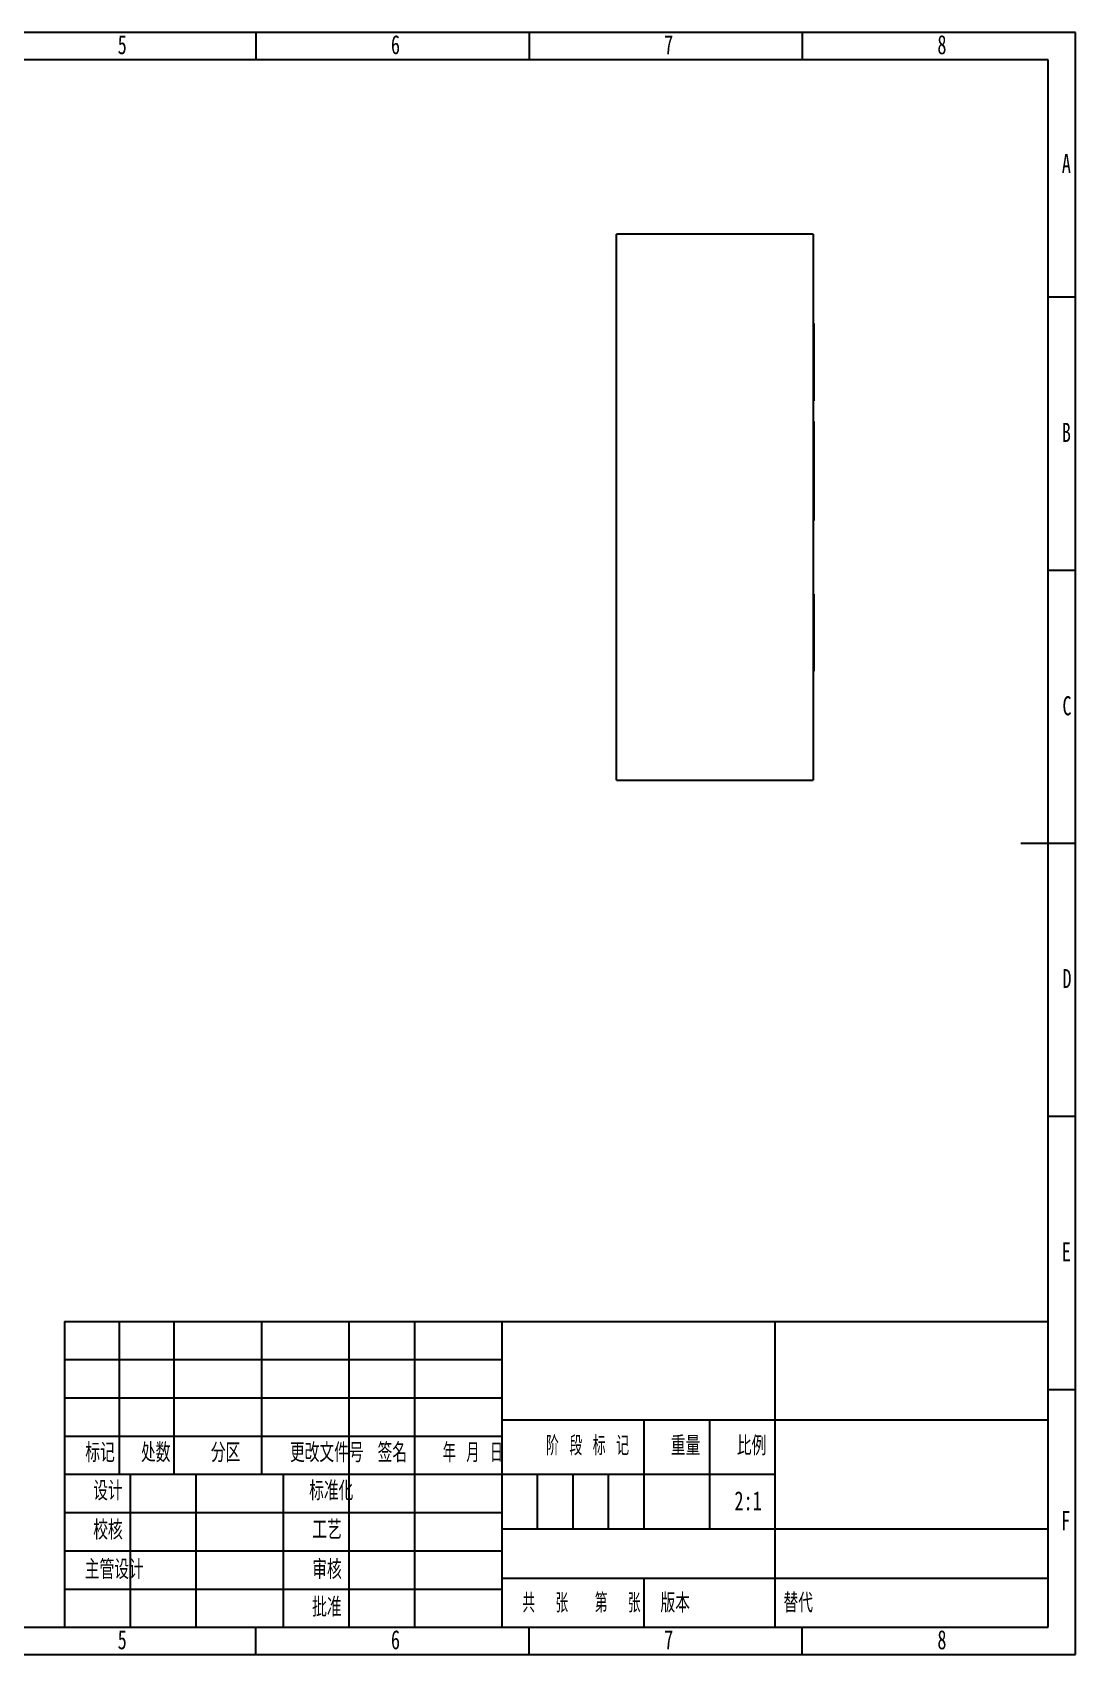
# Model space of a CAD drawing. Header units: millimetres. Extents: x 0 to 420, y 0 to 297.
# Drawn here: x 229.1 to 420, y 0 to 297 of the extents above; entities that cross this region are included whole.
import ezdxf

# ---------------------------------------------------------------- set-up
doc = ezdxf.new("R2010")
doc.units = ezdxf.units.MM
for name, color, linetype in [('10', 7, 'Continuous'), ('5', 7, 'Continuous'), ('9', 7, 'Continuous'), ('SLD-0', 7, 'Continuous')]:
    doc.layers.add(name, color=color, linetype=linetype)
doc.styles.add('SLDTEXTSTYLE0', font='TXT', dxfattribs={"width": 0.7, "bigfont": 'bigfont'})
doc.styles.add('SLDTEXTSTYLE1', font='TXT', dxfattribs={"width": 0.62, "bigfont": 'bigfont'})
doc.styles.add('SLDTEXTSTYLE2', font='TXT', dxfattribs={"width": 0.614286, "bigfont": 'bigfont'})
doc.styles.add('SLDTEXTSTYLE3', font='TXT', dxfattribs={"width": 0.6, "bigfont": 'bigfont'})
doc.styles.add('SLDTEXTSTYLE4', font='TXT', dxfattribs={"width": 0.7})

msp = doc.modelspace()

# ---------------------------------------------------------------- linework, layer by layer
at = {"color": 7, "linetype": 'Continuous', "lineweight": 25}
for p, q in [((371.98, 260.09), (335.98, 260.09)), ((335.98, 211.6), (335.98, 260.09)), ((371.98, 260.09), (371.98, 160.09)), ((371.98, 243.68), (372.1, 243.68)), ((372.1, 243.68), (372.1, 234.08)), ((372.1, 234.08), (371.98, 234.08)), ((372.1, 234.08), (372.1, 229.58)), ((372.1, 229.58), (371.98, 229.58)), ((372.1, 225.78), (371.98, 225.78)), ((372.1, 225.78), (372.1, 210.43)), ((335.98, 160.09), (335.98, 211.6)), ((371.98, 210.43), (372.1, 210.43)), ((372.1, 210.43), (372.1, 207.62)), ((372.1, 207.62), (371.98, 207.62)), ((372.1, 194.15), (371.98, 194.15)), ((372.1, 194.15), (372.1, 184.56)), ((372.1, 184.56), (371.98, 184.56)), ((372.1, 184.56), (372.1, 180.05)), ((371.98, 180.05), (372.1, 180.05)), ((335.98, 160.09), (371.98, 160.09))]:
    msp.add_line(p, q, dxfattribs=at)
at = {"layer": '10', "color": 7, "lineweight": 25}
for p, q in [((245, 61), (245, 33)), ((255, 61), (255, 33)), ((271, 61), (271, 33)), ((287, 61), (287, 5)), ((299, 61), (299, 5)), ((315, 61), (315, 5)), ((365, 61), (365, 33)), ((315, 43), (415, 43)), ((340.99, 43), (340.99, 23)), ((353, 43), (353, 23)), ((235, 40), (315, 40)), ((235, 33), (365, 33)), ((247, 33), (247, 5)), ((259, 33), (259, 5)), ((275, 33), (275, 5)), ((365, 33), (365, 5)), ((235, 26), (315, 26)), ((315, 23), (415, 23)), ((235, 19), (315, 19)), ((235, 12), (315, 12)), ((315, 14), (415, 14))]:
    msp.add_line(p, q, dxfattribs=at)
at = {"layer": '10', "color": 7}
for p, q in [((235, 54), (315, 54)), ((235, 47), (315, 47))]:
    msp.add_line(p, q, dxfattribs=at)
at = {"layer": '5'}
for p, q in [((270, 297), (270, 292)), ((320, 297), (320, 292)), ((370, 297), (370, 292)), ((420, 248.5), (415, 248.5)), ((420, 198.5), (415, 198.5)), ((420, 98.5), (415, 98.5)), ((420, 48.5), (415, 48.5)), ((270, 0), (270, 5)), ((320, 0), (320, 5)), ((370, 0), (370, 5))]:
    msp.add_line(p, q, dxfattribs=at)
at = {"layer": '5', "color": 7, "lineweight": 25}
for p, q in [((415, 292), (25, 292)), ((415, 5), (415, 292)), ((235, 61), (415, 61)), ((235, 61), (235, 5)), ((0, 5), (415, 5))]:
    msp.add_line(p, q, dxfattribs=at)
at = {"layer": '5', "lineweight": 25}
msp.add_line((420, 148.5), (410, 148.5), dxfattribs=at)
at = {"layer": '9', "color": 7}
for p, q in [((420, 297), (0, 297)), ((420, 148.5), (420, 297)), ((420, 0), (420, 148.5)), ((0, 0), (420, 0))]:
    msp.add_line(p, q, dxfattribs=at)
at = {"layer": 'SLD-0'}
for p, q in [((321.5, 33), (321.5, 23)), ((328, 33), (328, 23)), ((334.5, 33), (334.5, 23))]:
    msp.add_line(p, q, dxfattribs=at)
at = {"layer": 'SLD-0', "lineweight": 25}
msp.add_line((340.99, 14), (340.99, 5), dxfattribs=at)

# ---------------------------------------------------------------- texts
at = {"layer": '10', "char_height": 3.5, "attachment_point": 2, "style": 'SLDTEXTSTYLE4'}
for s, insert in [('5', (245.54, 296.52)), ('6', (295.55, 296.52)), ('7', (345.55, 296.52)), ('8', (395.55, 296.52)), ('A', (418.32, 274.77)), ('B', (418.32, 225.52)), ('C', (418.43, 175.47)), ('D', (418.43, 125.52)), ('E', (418.32, 75.47)), ('2:1', (360.08, 29.9)), ('F', (418.22, 26.27)), ('5', (245.54, 4.47)), ('6', (295.55, 4.47)), ('7', (345.55, 4.47)), ('8', (395.55, 4.47))]:
    msp.add_mtext(s, dxfattribs=dict(at, insert=insert))
at = {"layer": '10', "color": 7, "char_height": 3.5, "attachment_point": 2}
for s, insert, style in [('标记', (241.49, 38.72), 'SLDTEXTSTYLE0'), ('处\\M+19094', (251.67, 38.72), 'SLDTEXTSTYLE0'), ('\\M+195AA\\M+18BE6', (264.46, 38.72), 'SLDTEXTSTYLE0'), ('\\M+18D58\\M+189FC\\M+195B6\\M+18C8F\\M+18D86', (282.98, 38.72), 'SLDTEXTSTYLE0'), ('签\\M+196BC', (294.97, 38.72), 'SLDTEXTSTYLE0'), ('\\M+1944E \\M+18C8E \\M+193FA', (309.71, 38.72), 'SLDTEXTSTYLE1'), ('阶 \\M+19269 标 记', (330.69, 39.99), 'SLDTEXTSTYLE2'), ('\\M+18F64\\M+197CA', (348.63, 39.99), 'SLDTEXTSTYLE0'), ('\\M+194E4\\M+197E1', (360.72, 39.99), 'SLDTEXTSTYLE0'), ('设计', (242.93, 31.73), 'SLDTEXTSTYLE0'), ('标\\M+18F79\\M+189BB', (283.79, 31.73), 'SLDTEXTSTYLE0'), ('\\M+18D5A\\M+18A6A', (242.93, 24.56), 'SLDTEXTSTYLE0'), ('\\M+18D48艺', (283.02, 24.6), 'SLDTEXTSTYLE0'), ('\\M+18EE5\\M+18AC7设计', (244.09, 17.33), 'SLDTEXTSTYLE0'), ('审\\M+18A6A', (283.02, 17.33), 'SLDTEXTSTYLE0'), ('\\M+194E1\\M+18F79', (283, 10.44), 'SLDTEXTSTYLE0'), ('\\M+18BA4  张', (322.96, 11.2), 'SLDTEXTSTYLE3'), ('\\M+191E6  张', (336.22, 11.2), 'SLDTEXTSTYLE3'), ('\\M+194C5\\M+1967B', (346.74, 11.2), 'SLDTEXTSTYLE0')]:
    msp.add_mtext(s, dxfattribs=dict(at, insert=insert, style=style))
at = {"layer": 'SLD-0', "insert": (366.56, 11.2), "char_height": 3.5, "attachment_point": 1, "style": 'SLDTEXTSTYLE0'}
msp.add_mtext('\\M+191D6\\M+191E3', dxfattribs=at)

doc.saveas('drawing.dxf')
